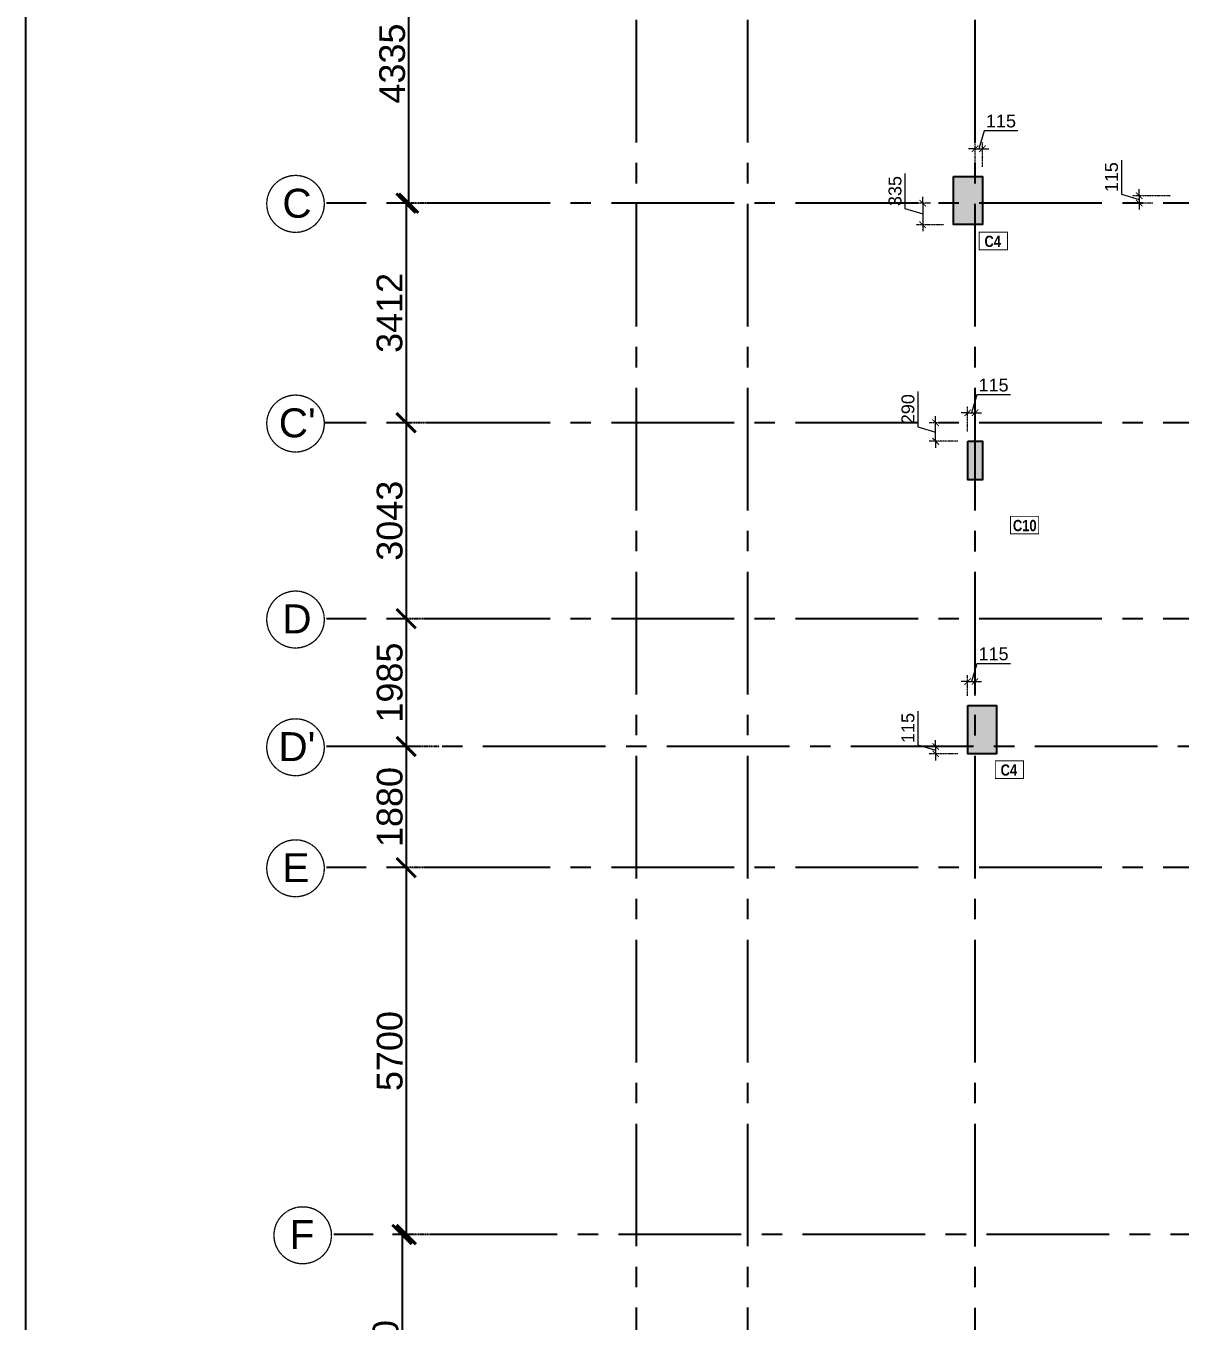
# Model space of a CAD drawing. Header units: millimetres. Extents: x 149548 to 2112824, y -1657616 to -1354760.
# Drawn here: x 1787220 to 1805147, y -1628254 to -1608136 of the extents above; entities that cross this region are included whole.
import ezdxf

# ---------------------------------------------------------------- set-up
doc = ezdxf.new("R2010")
doc.units = ezdxf.units.MM
doc.header["$MEASUREMENT"] = 0
doc.header["$PDMODE"] = 98
for name, pattern in [('ACAD_ISO02W100', [15, 12, -3]), ('CENTER2', [28.575, 19.05, -3.175, 3.175, -3.175]), ('HIDDEN', [0.375, 0.25, -0.125])]:
    doc.linetypes.add(name, pattern=pattern)
for name, color, linetype, lineweight in [('CENTER_LINE', 8, 'CENTER2', 25), ('GRID', 252, 'ACAD_ISO02W100', 9), ('s-dm', 171, 'Continuous', 15), ('TXT', 255, 'Continuous', 5)]:
    doc.layers.add(name, color=color, linetype=linetype, lineweight=lineweight)
doc.layers.add('Dimension', color=7, linetype='Continuous')
doc.layers.add('STR.COLUMN', color=1, linetype='Continuous')
doc.styles.add('1-100', font='arial.ttf', dxfattribs={"height": 400})
doc.styles.add('G3-TEXT', font='ARIALNB.TTF', dxfattribs={"height": 3})
doc.styles.get("Standard").update_dxf_attribs({"font": 'arial.ttf'})
doc.dimstyles.new('Dim 1_100', dxfattribs={"dimscale": 100, "dimtxt": 2, "dimasz": 1, "dimexe": 1, "dimexo": 1.5, "dimgap": 0.5, "dimtad": 1, "dimdec": 0, "dimrnd": 5, "dimzin": 0, "dimdsep": 46, "dimtxsty": 'Standard', "dimblk": 'ARCHTICK', "dimcen": 0, "dimdle": 1, "dimclrd": 256, "dimclre": 256, "dimclrt": 256, "dimadec": 0, "dimazin": 0, "dimtfac": 0.8, "dimtdec": 0, "dimtmove": 1, "dimatfit": 0, "dimfxl": 1.5, "dimtolj": 1, "dimtzin": 0, "dimlwd": -1, "dimlwe": -1, "dimarcsym": 1})
doc.dimstyles.new('Dim 1_200', dxfattribs={"dimscale": 100, "dimtxt": 4, "dimasz": 3, "dimexe": 1.5, "dimexo": 1.5, "dimgap": 0.5, "dimtad": 1, "dimdec": 0, "dimzin": 0, "dimdsep": 46, "dimtxsty": 'Standard', "dimblk": 'ARCHTICK', "dimcen": 0, "dimclrd": 256, "dimclre": 256, "dimclrt": 256, "dimadec": 0, "dimazin": 0, "dimtfac": 0.8, "dimtdec": 0, "dimtmove": 1, "dimatfit": 0, "dimfxl": 1.5, "dimtolj": 1, "dimtzin": 0, "dimlwd": -1, "dimlwe": -1, "dimarcsym": 1})

# ---------------------------------------------------------------- blocks, each defined once
blk = doc.blocks.new('Through Column')
at = {"layer": 'STR.COLUMN', "transparency": 33554687}
h = blk.add_hatch(color=256, dxfattribs=at)
h.dxf.hatch_style = 1
h.paths.add_polyline_path([(1927743, -1508994), (1928193, -1508994), (1928193, -1508244), (1927743, -1508244)])
h = blk.add_hatch(color=256, dxfattribs=at)
h.dxf.hatch_style = 1
h.paths.add_polyline_path([(1927963, -1512959), (1928193, -1512959), (1928193, -1512359), (1927963, -1512359)])
h = blk.add_hatch(color=256, dxfattribs=at)
h.dxf.hatch_style = 1
h.paths.add_polyline_path([(1927963, -1517214), (1928413, -1517214), (1928413, -1516464), (1927963, -1516464)])
at = {"layer": 'STR.COLUMN', "color": 5}
for points in [[(1927743, -1508244), (1928193, -1508244), (1928193, -1508994), (1927743, -1508994), (1927743, -1508244)], [(1927963, -1512359), (1928193, -1512359), (1928193, -1512959), (1927963, -1512959), (1927963, -1512359)], [(1927963, -1516464), (1928413, -1516464), (1928413, -1517214), (1927963, -1517214), (1927963, -1516464)]]:
    blk.add_lwpolyline(points, dxfattribs=at)
blk = doc.blocks.new('FIRST FLOOR COLUMNS')
at = {"layer": 'CENTER_LINE', "ltscale": 100}
for p, q in [((115, -42281), (115, 17638)), ((1845, -42281), (1845, 17638)), ((5375, -42282), (5375, 17638)), ((90214, -11790), (-4699, -11790)), ((90214, -15202), (-4737, -15202)), ((90214, -18245), (-4699, -18245)), ((25354, -20230), (-4699, -20230)), ((90214, -22110), (-4699, -22110)), ((90326, -27810), (-4586, -27810))]:
    blk.add_line(p, q, dxfattribs=at)
at = {"layer": 'GRID', "ltscale": 0.3}
for centre in [(-5180, -11802), (-5180, -15214), (-5180, -18258), (-5180, -20242), (-5180, -22122), (-5068, -27822)]:
    blk.add_circle(centre, 444, dxfattribs=at)
at = {"layer": 'GRID', "ltscale": 0.3, "style": '1-100', "oblique": 0}
for s, p in [('C', (-5384, -12017)), ("C'", (-5440, -15428)), ('D', (-5384, -18472)), ("D'", (-5445, -20457)), ('E', (-5384, -22337)), ('F', (-5271, -28037))]:
    blk.add_text(s, height=450, rotation=359.9447, dxfattribs=at).set_placement(p)
blk = doc.blocks.new('_ArchTick')
at = {"color": 0, "linetype": 'ByBlock', "const_width": 0.15}
blk.add_lwpolyline([(-0.5, -0.5), (0.5, 0.5)], dxfattribs=at)
blk = doc.blocks.new('*D552')
at = {"layer": 'Defpoints', "color": 0}
for p in [(1801426, -1610889), (1801149, -1611224), (1801627, -1611224)]:
    blk.add_point(p, dxfattribs=at)
at = {"layer": 's-dm'}
for p, q in [((1800872, -1610430), (1800872, -1610973)), ((1801149, -1610889), (1801149, -1610789)), ((1800872, -1610973), (1801149, -1611056)), ((1801149, -1610889), (1801149, -1611224)), ((1801149, -1611224), (1801149, -1611324))]:
    blk.add_line(p, q, dxfattribs=at)
at = {"layer": 's-dm', "linetype": 'HIDDEN'}
for p, q in [((1801276, -1610889), (1801049, -1610889)), ((1801477, -1611224), (1801049, -1611224))]:
    blk.add_line(p, q, dxfattribs=at)
at = {"layer": 's-dm', "xscale": 100, "yscale": 100, "zscale": 100}
for p, rotation in [((1801149, -1610889), 270), ((1801149, -1611224), 90)]:
    blk.add_blockref('_ArchTick', p, dxfattribs=dict(at, rotation=rotation))
at = {"layer": 's-dm', "insert": (1800720, -1610701), "char_height": 200, "attachment_point": 5, "rotation": 90}
blk.add_mtext('\\A1;335', dxfattribs=at)
blk = doc.blocks.new('*D553')
at = {"layer": 'Defpoints', "color": 0}
for p in [(1801350, -1619444), (1801847, -1619329), (1801847, -1619444)]:
    blk.add_point(p, dxfattribs=at)
at = {"layer": 's-dm'}
for p, q in [((1801073, -1618778), (1801073, -1619303)), ((1801350, -1619329), (1801350, -1619229)), ((1801073, -1619303), (1801350, -1619386)), ((1801350, -1619329), (1801350, -1619444)), ((1801350, -1619444), (1801350, -1619544))]:
    blk.add_line(p, q, dxfattribs=at)
at = {"layer": 's-dm', "linetype": 'HIDDEN'}
for p, q in [((1801697, -1619329), (1801250, -1619329)), ((1801697, -1619444), (1801250, -1619444))]:
    blk.add_line(p, q, dxfattribs=at)
at = {"layer": 's-dm', "xscale": 100, "yscale": 100, "zscale": 100}
for p, rotation in [((1801350, -1619329), 270), ((1801350, -1619444), 90)]:
    blk.add_blockref('_ArchTick', p, dxfattribs=dict(at, rotation=rotation))
at = {"layer": 's-dm', "insert": (1800921, -1619041), "char_height": 200, "attachment_point": 5, "rotation": 90}
blk.add_mtext('\\A1;115', dxfattribs=at)
blk = doc.blocks.new('*D555')
at = {"layer": 'Defpoints', "color": 0}
for p in [(1802077, -1610043), (1801962, -1610474), (1802077, -1610474)]:
    blk.add_point(p, dxfattribs=at)
at = {"layer": 's-dm'}
for p, q in [((1802103, -1609766), (1802020, -1610043)), ((1802627, -1609766), (1802103, -1609766)), ((1801962, -1610043), (1801862, -1610043)), ((1801962, -1610043), (1802077, -1610043)), ((1802077, -1610043), (1802177, -1610043))]:
    blk.add_line(p, q, dxfattribs=at)
at = {"layer": 's-dm', "linetype": 'HIDDEN'}
for p, q in [((1801962, -1610324), (1801962, -1609943)), ((1802077, -1610324), (1802077, -1609943))]:
    blk.add_line(p, q, dxfattribs=at)
at = {"layer": 's-dm', "xscale": 100, "yscale": 100, "zscale": 100}
blk.add_blockref('_ArchTick', (1801962, -1610043), dxfattribs=at)
at = {"layer": 's-dm', "xscale": 100, "yscale": 100, "zscale": 100, "rotation": 180}
blk.add_blockref('_ArchTick', (1802077, -1610043), dxfattribs=at)
at = {"layer": 's-dm', "insert": (1802365, -1609614), "char_height": 200, "attachment_point": 5}
blk.add_mtext('\\A1;115', dxfattribs=at)
blk = doc.blocks.new('*D566')
at = {"layer": 'Defpoints', "color": 0}
for p in [(1801962, -1614145), (1801847, -1614588), (1801962, -1614588)]:
    blk.add_point(p, dxfattribs=at)
at = {"layer": 's-dm'}
for p, q in [((1801988, -1613868), (1801905, -1614145)), ((1802512, -1613868), (1801988, -1613868)), ((1801847, -1614145), (1801747, -1614145)), ((1801847, -1614145), (1801962, -1614145)), ((1801962, -1614145), (1802062, -1614145))]:
    blk.add_line(p, q, dxfattribs=at)
at = {"layer": 's-dm', "linetype": 'HIDDEN'}
for p, q in [((1801847, -1614438), (1801847, -1614045)), ((1801962, -1614438), (1801962, -1614045))]:
    blk.add_line(p, q, dxfattribs=at)
at = {"layer": 's-dm', "xscale": 100, "yscale": 100, "zscale": 100}
blk.add_blockref('_ArchTick', (1801847, -1614145), dxfattribs=at)
at = {"layer": 's-dm', "xscale": 100, "yscale": 100, "zscale": 100, "rotation": 180}
blk.add_blockref('_ArchTick', (1801962, -1614145), dxfattribs=at)
at = {"layer": 's-dm', "insert": (1802250, -1613716), "char_height": 200, "attachment_point": 5}
blk.add_mtext('\\A1;115', dxfattribs=at)
blk = doc.blocks.new('*D567')
at = {"layer": 'Defpoints', "color": 0}
for p in [(1801962, -1618320), (1801847, -1618694), (1801962, -1618694)]:
    blk.add_point(p, dxfattribs=at)
at = {"layer": 's-dm'}
for p, q in [((1801988, -1618043), (1801905, -1618320)), ((1802512, -1618043), (1801988, -1618043)), ((1801847, -1618320), (1801747, -1618320)), ((1801847, -1618320), (1801962, -1618320)), ((1801962, -1618320), (1802062, -1618320))]:
    blk.add_line(p, q, dxfattribs=at)
at = {"layer": 's-dm', "linetype": 'HIDDEN'}
for p, q in [((1801847, -1618544), (1801847, -1618220)), ((1801962, -1618544), (1801962, -1618220))]:
    blk.add_line(p, q, dxfattribs=at)
at = {"layer": 's-dm', "xscale": 100, "yscale": 100, "zscale": 100}
blk.add_blockref('_ArchTick', (1801847, -1618320), dxfattribs=at)
at = {"layer": 's-dm', "xscale": 100, "yscale": 100, "zscale": 100, "rotation": 180}
blk.add_blockref('_ArchTick', (1801962, -1618320), dxfattribs=at)
at = {"layer": 's-dm', "insert": (1802250, -1617891), "char_height": 200, "attachment_point": 5}
blk.add_mtext('\\A1;115', dxfattribs=at)
blk = doc.blocks.new('*D568')
at = {"layer": 'Defpoints', "color": 0}
for p in [(1801350, -1614300), (1801817, -1614300), (1801847, -1614588)]:
    blk.add_point(p, dxfattribs=at)
at = {"layer": 's-dm'}
for p, q in [((1801073, -1613817), (1801073, -1614361)), ((1801350, -1614300), (1801350, -1614200)), ((1801073, -1614361), (1801350, -1614444)), ((1801350, -1614588), (1801350, -1614300)), ((1801350, -1614588), (1801350, -1614688))]:
    blk.add_line(p, q, dxfattribs=at)
at = {"layer": 's-dm', "linetype": 'HIDDEN'}
for p, q in [((1801667, -1614300), (1801250, -1614300)), ((1801697, -1614588), (1801250, -1614588))]:
    blk.add_line(p, q, dxfattribs=at)
at = {"layer": 's-dm', "xscale": 100, "yscale": 100, "zscale": 100}
for p, rotation in [((1801350, -1614300), 270), ((1801350, -1614588), 90)]:
    blk.add_blockref('_ArchTick', p, dxfattribs=dict(at, rotation=rotation))
at = {"layer": 's-dm', "insert": (1800921, -1614089), "char_height": 200, "attachment_point": 5, "rotation": 90}
blk.add_mtext('\\A1;290', dxfattribs=at)
blk = doc.blocks.new('*D569')
at = {"layer": 'Defpoints', "color": 0}
for p in [(1793824, -1610889), (1793124, -1614300), (1793823, -1614300)]:
    blk.add_point(p, dxfattribs=at)
at = {"layer": 'Dimension', "linetype": 'HIDDEN'}
for p, q in [((1793674, -1610889), (1792974, -1610889)), ((1793673, -1614300), (1792974, -1614300))]:
    blk.add_line(p, q, dxfattribs=at)
at = {"layer": 'Dimension'}
blk.add_line((1793124, -1610889), (1793124, -1614300), dxfattribs=at)
at = {"layer": 'Dimension', "xscale": 300, "yscale": 300, "zscale": 300}
for p, rotation in [((1793124, -1610889), 90), ((1793124, -1614300), 270)]:
    blk.add_blockref('_ArchTick', p, dxfattribs=dict(at, rotation=rotation))
at = {"layer": 'Dimension', "insert": (1792869, -1612594), "char_height": 400, "attachment_point": 5, "rotation": 90}
blk.add_mtext('\\A1;3412', dxfattribs=at)
blk = doc.blocks.new('*D570')
at = {"layer": 'Defpoints', "color": 0}
for p in [(1793823, -1614300), (1793126, -1617344), (1793756, -1617344)]:
    blk.add_point(p, dxfattribs=at)
at = {"layer": 'Dimension', "linetype": 'HIDDEN'}
for p, q in [((1793673, -1614300), (1792976, -1614300)), ((1793606, -1617344), (1792976, -1617344))]:
    blk.add_line(p, q, dxfattribs=at)
at = {"layer": 'Dimension'}
blk.add_line((1793126, -1614300), (1793126, -1617344), dxfattribs=at)
at = {"layer": 'Dimension', "xscale": 300, "yscale": 300, "zscale": 300}
for p, rotation in [((1793126, -1614300), 90), ((1793126, -1617344), 270)]:
    blk.add_blockref('_ArchTick', p, dxfattribs=dict(at, rotation=rotation))
at = {"layer": 'Dimension', "insert": (1792872, -1615822), "char_height": 400, "attachment_point": 5, "rotation": 90}
blk.add_mtext('\\A1;3043', dxfattribs=at)
blk = doc.blocks.new('*D571')
at = {"layer": 'Defpoints', "color": 0}
for p in [(1793756, -1617344), (1793126, -1619329), (1793795, -1619329)]:
    blk.add_point(p, dxfattribs=at)
at = {"layer": 'Dimension', "linetype": 'HIDDEN'}
for p, q in [((1793606, -1617344), (1792976, -1617344)), ((1793645, -1619329), (1792976, -1619329))]:
    blk.add_line(p, q, dxfattribs=at)
at = {"layer": 'Dimension'}
blk.add_line((1793126, -1617344), (1793126, -1619329), dxfattribs=at)
at = {"layer": 'Dimension', "xscale": 300, "yscale": 300, "zscale": 300}
for p, rotation in [((1793126, -1617344), 90), ((1793126, -1619329), 270)]:
    blk.add_blockref('_ArchTick', p, dxfattribs=dict(at, rotation=rotation))
at = {"layer": 'Dimension', "insert": (1792872, -1618336), "char_height": 400, "attachment_point": 5, "rotation": 90}
blk.add_mtext('\\A1;1985', dxfattribs=at)
blk = doc.blocks.new('*D572')
at = {"layer": 'Defpoints', "color": 0}
for p in [(1793795, -1619329), (1793126, -1621209), (1793756, -1621209)]:
    blk.add_point(p, dxfattribs=at)
at = {"layer": 'Dimension', "linetype": 'HIDDEN'}
for p, q in [((1793645, -1619329), (1792976, -1619329)), ((1793606, -1621209), (1792976, -1621209))]:
    blk.add_line(p, q, dxfattribs=at)
at = {"layer": 'Dimension'}
blk.add_line((1793126, -1619329), (1793126, -1621209), dxfattribs=at)
at = {"layer": 'Dimension', "xscale": 300, "yscale": 300, "zscale": 300}
for p, rotation in [((1793126, -1619329), 90), ((1793126, -1621209), 270)]:
    blk.add_blockref('_ArchTick', p, dxfattribs=dict(at, rotation=rotation))
at = {"layer": 'Dimension', "insert": (1792872, -1620269), "char_height": 400, "attachment_point": 5, "rotation": 90}
blk.add_mtext('\\A1;1880', dxfattribs=at)
blk = doc.blocks.new('*D601')
at = {"layer": 'Defpoints', "color": 0}
for p in [(1805147, -1610774), (1804512, -1610889), (1804874, -1610889)]:
    blk.add_point(p, dxfattribs=at)
at = {"layer": 's-dm'}
for p, q in [((1804235, -1610223), (1804235, -1610748)), ((1804235, -1610748), (1804512, -1610831)), ((1804512, -1610774), (1804512, -1610674)), ((1804512, -1610774), (1804512, -1610889)), ((1804512, -1610889), (1804512, -1610989))]:
    blk.add_line(p, q, dxfattribs=at)
at = {"layer": 's-dm', "linetype": 'HIDDEN'}
for p, q in [((1804997, -1610774), (1804412, -1610774)), ((1804724, -1610889), (1804412, -1610889))]:
    blk.add_line(p, q, dxfattribs=at)
at = {"layer": 's-dm', "xscale": 100, "yscale": 100, "zscale": 100}
for p, rotation in [((1804512, -1610774), 270), ((1804512, -1610889), 90)]:
    blk.add_blockref('_ArchTick', p, dxfattribs=dict(at, rotation=rotation))
at = {"layer": 's-dm', "insert": (1804083, -1610486), "char_height": 200, "attachment_point": 5, "rotation": 90}
blk.add_mtext('\\A1;115', dxfattribs=at)
blk = doc.blocks.new('*D656')
at = {"layer": 'Defpoints', "color": 0}
for p in [(1793165, -1606554), (1793691, -1606554), (1793824, -1610889)]:
    blk.add_point(p, dxfattribs=at)
at = {"layer": 'Dimension', "linetype": 'HIDDEN'}
for p, q in [((1793541, -1606554), (1793015, -1606554)), ((1793674, -1610889), (1793015, -1610889))]:
    blk.add_line(p, q, dxfattribs=at)
at = {"layer": 'Dimension'}
blk.add_line((1793165, -1610889), (1793165, -1606554), dxfattribs=at)
at = {"layer": 'Dimension', "xscale": 300, "yscale": 300, "zscale": 300}
for p, rotation in [((1793165, -1606554), 90), ((1793165, -1610889), 270)]:
    blk.add_blockref('_ArchTick', p, dxfattribs=dict(at, rotation=rotation))
at = {"layer": 'Dimension', "insert": (1792911, -1608721), "char_height": 400, "attachment_point": 5, "rotation": 90}
blk.add_mtext('\\A1;4335', dxfattribs=at)
blk = doc.blocks.new('*D676')
at = {"layer": 'Defpoints', "color": 0}
for p in [(1793756, -1621209), (1793126, -1626909), (1793935, -1626909)]:
    blk.add_point(p, dxfattribs=at)
at = {"layer": 'Dimension', "linetype": 'HIDDEN'}
for p, q in [((1793606, -1621209), (1792976, -1621209)), ((1793785, -1626909), (1792976, -1626909))]:
    blk.add_line(p, q, dxfattribs=at)
at = {"layer": 'Dimension'}
blk.add_line((1793126, -1621209), (1793126, -1626909), dxfattribs=at)
at = {"layer": 'Dimension', "xscale": 300, "yscale": 300, "zscale": 300}
for p, rotation in [((1793126, -1621209), 90), ((1793126, -1626909), 270)]:
    blk.add_blockref('_ArchTick', p, dxfattribs=dict(at, rotation=rotation))
at = {"layer": 'Dimension', "insert": (1792872, -1624059), "char_height": 400, "attachment_point": 5, "rotation": 90}
blk.add_mtext('\\A1;5700', dxfattribs=at)
blk = doc.blocks.new('*D677')
at = {"layer": 'Defpoints', "color": 0}
for p in [(1793935, -1626909), (1793062, -1630809), (1793872, -1630809)]:
    blk.add_point(p, dxfattribs=at)
at = {"layer": 'Dimension', "linetype": 'HIDDEN'}
for p, q in [((1793785, -1626909), (1792912, -1626909)), ((1793722, -1630809), (1792912, -1630809))]:
    blk.add_line(p, q, dxfattribs=at)
at = {"layer": 'Dimension'}
blk.add_line((1793062, -1626909), (1793062, -1630809), dxfattribs=at)
at = {"layer": 'Dimension', "xscale": 300, "yscale": 300, "zscale": 300}
for p, rotation in [((1793062, -1626909), 90), ((1793062, -1630809), 270)]:
    blk.add_blockref('_ArchTick', p, dxfattribs=dict(at, rotation=rotation))
at = {"layer": 'Dimension', "insert": (1792808, -1628859), "char_height": 400, "attachment_point": 5, "rotation": 90}
blk.add_mtext('\\A1;3900', dxfattribs=at)

msp = doc.modelspace()

# ---------------------------------------------------------------- linework, layer by layer
at = {"lineweight": -3}
msp.add_lwpolyline([(1908993, -1657616.5), (1787219.6, -1657616.5), (1787219.6, -1577510.7), (1908993, -1577510.7)], close=True, dxfattribs=at)
at = {"color": 101, "const_width": 14.8}
for points in [[(1802026.2, -1611612.7), (1802026.2, -1611339.1), (1802465.5, -1611339.1), (1802465.5, -1611612.7)], [(1802511.2, -1616027.5), (1802511.2, -1615753.9), (1802950.5, -1615753.9), (1802950.5, -1616027.5)], [(1802277.2, -1619824.7), (1802277.2, -1619551.1), (1802716.5, -1619551.1), (1802716.5, -1619824.7)]]:
    msp.add_lwpolyline(points, close=True, dxfattribs=at)

# ---------------------------------------------------------------- block references
at = {"layer": 'GRID'}
msp.add_blockref('FIRST FLOOR COLUMNS', (1796587.2, -1599098.5), dxfattribs=at)
at = {"layer": 'STR.COLUMN'}
msp.add_blockref('Through Column', (-126115.3, -102229.3), dxfattribs=at)

# ---------------------------------------------------------------- texts
at = {"layer": 'TXT', "style": 'G3-TEXT'}
for s, p in [('C4', (1802108.6, -1611569.3)), ('C10', (1802550.6, -1615984.1)), ('C4', (1802359.6, -1619781.3))]:
    msp.add_text(s, height=175, dxfattribs=at).set_placement(p)

# ---------------------------------------------------------------- dimensions: what is measured, and where the dimension line sits
at = {"layer": 'Dimension'}
for base, p1, p2, picture, middle in [((1793165.3, -1606553.5), (1793823.7, -1610888.5), (1793691.4, -1606553.5), '*D656', (1792910.9, -1608721)), ((1793123.8, -1614300.4), (1793823.7, -1610888.5), (1793822.9, -1614300.4), '*D569', (1792869.4, -1612594.5)), ((1793125.9, -1617343.5), (1793822.9, -1614300.4), (1793756, -1617343.5), '*D570', (1792871.6, -1615822)), ((1793125.9, -1619328.5), (1793756, -1617343.5), (1793795.4, -1619328.5), '*D571', (1792871.7, -1618336)), ((1793125.9, -1621208.5), (1793795.4, -1619328.5), (1793756, -1621208.5), '*D572', (1792871.7, -1620268.5)), ((1793125.9, -1626908.5), (1793756, -1621208.5), (1793935.1, -1626908.5), '*D676', (1792871.7, -1624058.5)), ((1793061.9, -1630808.5), (1793935.1, -1626908.5), (1793872.4, -1630808.5), '*D677', (1792807.6, -1628858.5))]:
    dim = msp.add_linear_dim(base=base, p1=p1, p2=p2, angle=90, dimstyle='Dim 1_200', override={"dimblk": 'ArchTick'}, dxfattribs=at)
    dim.commit()
    dim.dimension.update_dxf_attribs({"geometry": picture, "text_midpoint": middle})
at = {"layer": 's-dm'}
for base, p1, p2, picture, middle in [((1802077.2, -1610043), (1801962.2, -1610473.5), (1802077.2, -1610473.5), '*D555', (1802152.9, -1609613.7)), ((1801962.2, -1614145.5), (1801847.2, -1614588.3), (1801962.2, -1614588.3), '*D566', (1802037.9, -1613716.3)), ((1801962.2, -1618320.5), (1801847.2, -1618693.5), (1801962.2, -1618693.5), '*D567', (1802037.9, -1617891.2))]:
    dim = msp.add_linear_dim(base=base, p1=p1, p2=p2, dimstyle='Dim 1_100', dxfattribs=at)
    dim.commit()
    dim.dimension.update_dxf_attribs({"geometry": picture, "text_midpoint": middle})
for base, p1, p2, picture, middle in [((1804512.5, -1610888.5), (1805147.2, -1610773.5), (1804873.6, -1610888.5), '*D601', (1804083.3, -1610697.9)), ((1801149, -1611223.5), (1801426.2, -1610888.5), (1801627.2, -1611223.5), '*D552', (1800719.7, -1610922.9)), ((1801350, -1614300.4), (1801847.2, -1614588.3), (1801816.9, -1614300.4), '*D568', (1800920.8, -1614311.3)), ((1801350, -1619443.5), (1801847.2, -1619328.5), (1801847.2, -1619443.5), '*D553', (1800920.8, -1619252.9))]:
    dim = msp.add_linear_dim(base=base, p1=p1, p2=p2, angle=90, dimstyle='Dim 1_100', dxfattribs=at)
    dim.commit()
    dim.dimension.update_dxf_attribs({"geometry": picture, "text_midpoint": middle})

doc.saveas('drawing.dxf')
